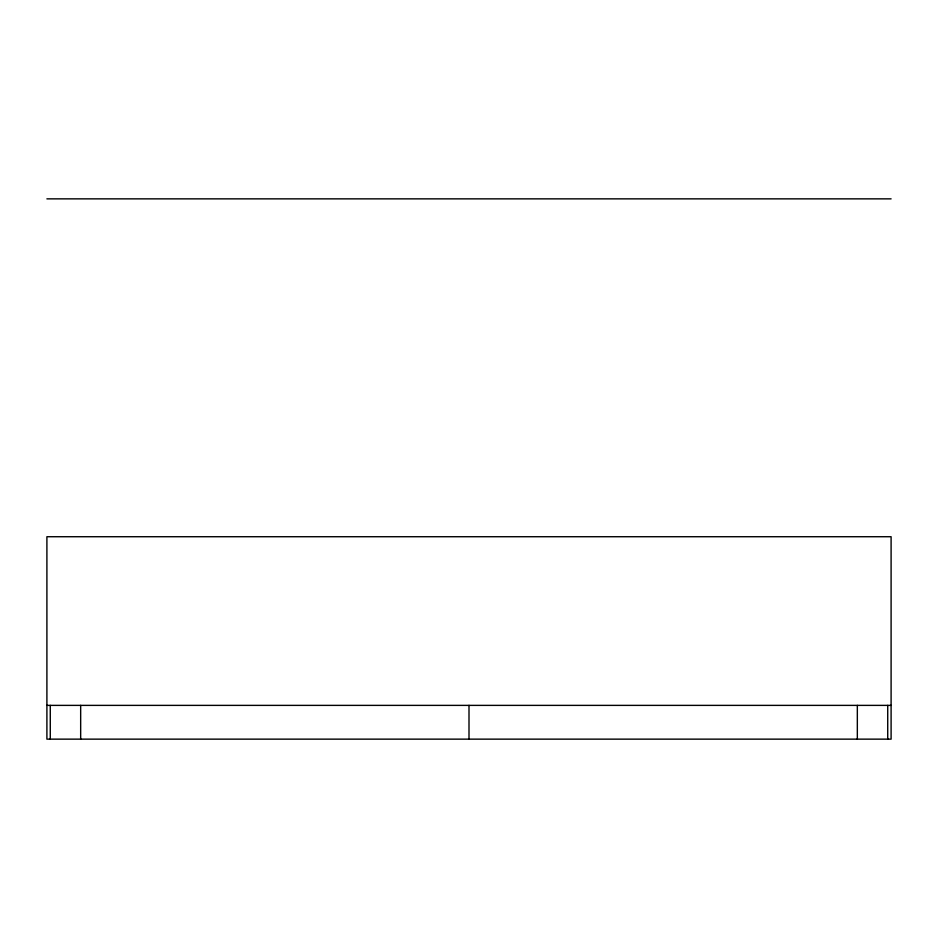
<?xml version="1.0" encoding="UTF-8"?>
<svg xmlns="http://www.w3.org/2000/svg" width="938" height="938" viewBox="0 0 938 938"><rect width="100%" height="100%" fill="white"/><g stroke="black" fill="none" stroke-linecap="round" stroke-linejoin="round"><path stroke-width="1.41" d="M46.9 705.376L46.9 536.724L891.1 536.724L891.1 739.144L46.9 739.144L46.9 705.376L891.1 705.376M46.9 198.856L891.1 198.856M887.723 705.376L887.723 739.144M857.332 705.376L857.332 739.144M469 705.376L469 739.144M80.668 705.376L80.668 739.144M50.277 705.376L50.277 739.144"/></g></svg>
